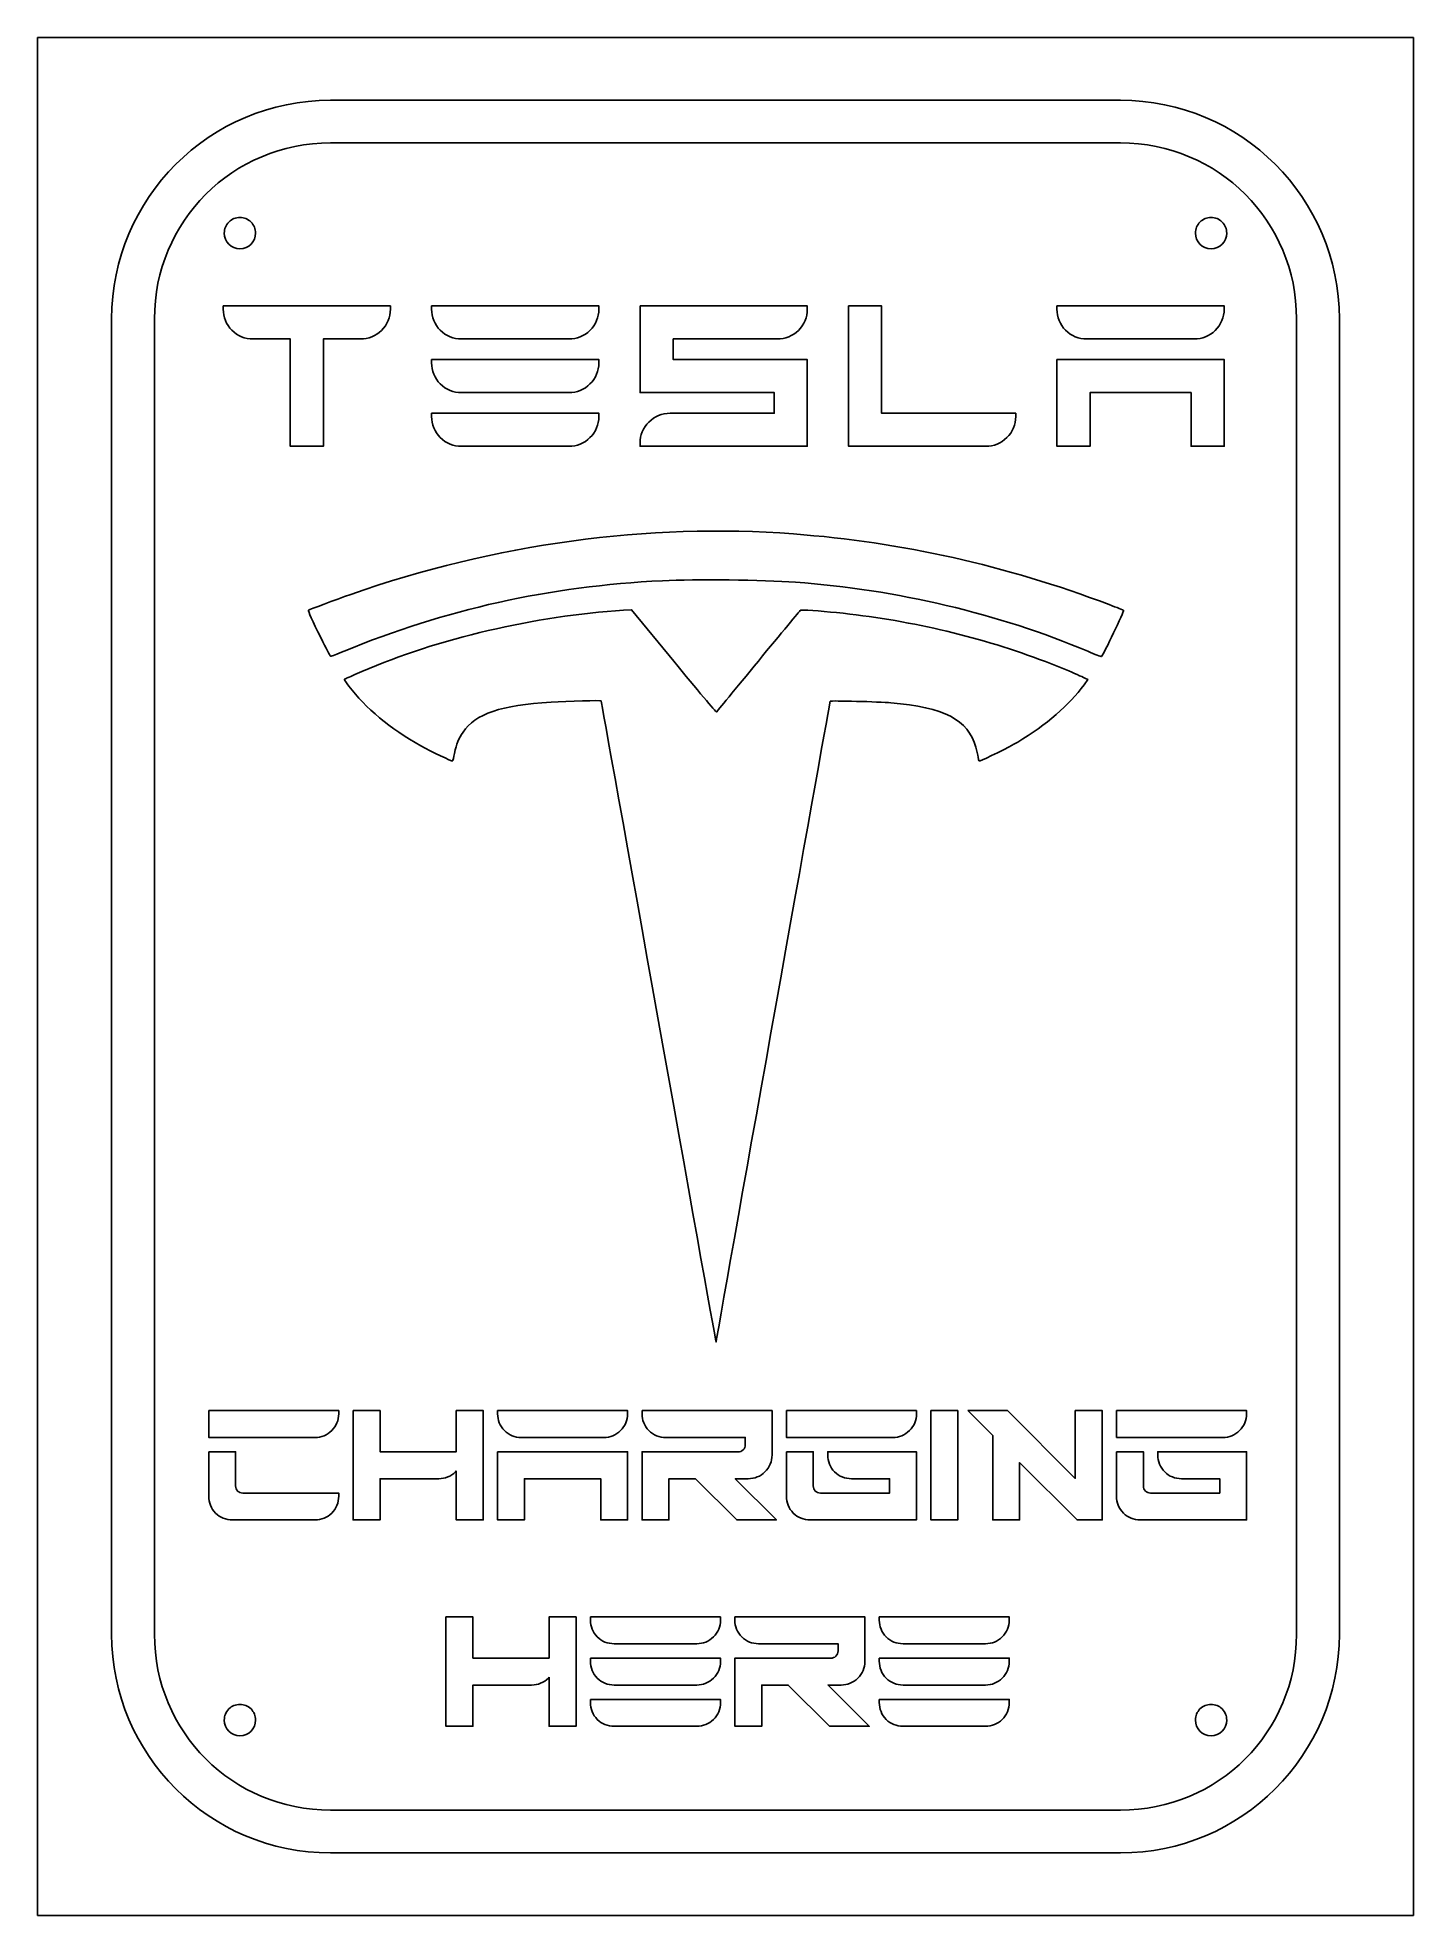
# Model space of a CAD drawing. Extents: x 0 to 220, y 0 to 300.
import ezdxf

# ---------------------------------------------------------------- set-up
doc = ezdxf.new("R2010")
doc.units = 0
doc.layers.add('Ebene_1', color=7, linetype='CONTINUOUS')

msp = doc.modelspace()

# ---------------------------------------------------------------- linework, layer by layer
at = {"layer": 'Ebene_1', "color": 7}
for points in [[(0, 300.013813), (219.797283, 300.013813), (219.797283, 0), (0, 0)], [(46.80276, 283.170529)], [(34.831267, 268.773529)], [(189.970508, 268.773529)], [(162.85024, 248.570314), (162.85024, 234.714845), (163.35024, 234.714845), (168.13539, 234.714845), (168.13539, 243.285157), (184.27602, 243.285157), (184.27602, 234.714845), (189.56118, 234.714845), (189.56118, 248.570314)], [(167.7826, 201.95698)], [(142.705483, 80.65911), (142.705483, 63.17864), (143.205483, 63.17864), (147.000403, 63.17864), (147.000403, 80.65911)], [(148.590253, 80.65911), (152.594163, 76.65716), (152.594163, 63.17864), (153.094163, 63.17864), (156.889083, 63.17864), (156.889083, 72.36028), (166.070723, 63.17864), (170.074623, 63.17864), (170.074623, 80.65911), (165.777753, 80.65911), (165.777753, 69.83099), (154.947673, 80.65911)], [(73.486736, 74.06731), (73.486736, 63.17864), (73.986736, 63.17864), (77.783611, 63.17864), (77.783611, 69.77239), (89.967205, 69.77239), (89.967205, 63.17864), (94.26408, 63.17864), (94.26408, 74.06731)], [(34.831267, 31.218529)], [(189.970508, 31.218529)]]:
    msp.add_lwpolyline(points, close=True, dxfattribs=at)
for points in [[(172.994523, 290), (46.80276, 290)], [(46.80276, 283.170529), (172.994523, 283.170529)], [(11.836156, 255.063748), (11.836156, 44.92798)], [(18.671561, 44.92798), (18.671561, 255.063748)], [(29.65883, 257.140626), (29.65883, 256.640626)], [(56.36986, 256.640626), (56.36986, 257.140626), (29.65883, 257.140626)], [(62.95571, 257.140626), (62.95571, 256.640626)], [(89.66674, 256.640532), (89.66674, 257.140532), (62.95571, 257.140626)], [(96.25454, 257.140626), (96.25454, 243.285157), (117.68032, 243.285157), (117.68032, 240.000001), (101.03969, 240.000001)], [(122.96547, 256.640626), (122.96547, 257.140626), (96.25454, 257.140626)], [(129.55141, 257.140626), (129.55141, 234.714845), (130.05141, 234.714845), (151.47719, 234.714845)], [(156.26235, 239.500001), (156.26235, 240.000001), (134.83657, 240.000001), (134.83657, 257.140626), (129.55141, 257.140626)], [(162.85024, 257.140626), (162.85024, 256.640626)], [(189.56133, 256.640532), (189.56133, 257.140532), (162.85024, 257.140626)], [(201.125723, 255.063748), (201.125723, 44.92798)], [(207.961123, 44.92798), (207.961123, 255.063748)], [(31.03969, 253.246095), (31.04169, 253.244095), (31.04369, 253.242095)], [(64.33657, 253.246095), (64.33857, 253.244095), (64.34057, 253.242095)], [(164.22915, 253.246095), (164.23315, 253.244095), (164.23515, 253.242095)], [(34.44408, 251.855376), (40.37182, 251.855376), (40.37182, 234.714845), (40.87182, 234.714845), (45.65697, 234.714845), (45.65697, 251.85547), (51.58471, 251.85547)], [(67.74096, 251.855376), (84.88158, 251.855376)], [(96.25454, 235.214845), (96.25454, 234.714845), (96.75454, 234.714845), (122.96547, 234.714845), (122.96547, 248.570314), (101.53969, 248.570314), (101.53969, 251.85547), (118.18032, 251.85547)], [(167.63554, 251.855376), (184.77617, 251.855376)], [(62.95571, 248.570314), (62.95571, 248.070314)], [(89.66674, 248.070274), (89.66674, 248.570274), (62.95571, 248.570314)], [(64.33657, 244.675783), (64.33857, 244.673783), (64.34057, 244.669883)], [(67.74096, 243.285117), (84.88158, 243.285117)], [(62.95571, 240.000001), (62.95571, 239.500001)], [(89.66674, 239.49996), (89.66674, 239.99996), (62.95571, 240.000001)], [(64.33657, 236.10547), (64.33857, 236.10347), (64.34057, 236.09957)], [(67.74096, 234.714804), (84.88158, 234.714804)], [(93.629363, 208.51461), (94.885163, 208.59191), (101.62584, 200.37419)], [(167.31306, 197.6781), (167.78196, 197.43875), (167.17711, 196.60677)], [(108.48067, 92.14281), (108.38587, 91.60435), (108.30655, 92.02321)], [(27.342205, 80.65911), (27.342205, 76.36419), (27.842205, 76.36419), (44.322674, 76.36419)], [(48.119549, 80.15911), (48.119549, 80.65911), (27.342205, 80.65911)], [(50.414471, 80.65911), (50.414471, 63.17864), (50.914471, 63.17864), (54.711345, 63.17864), (54.711345, 69.77239), (64.100017, 69.77239)], [(66.894939, 71.05364), (66.894939, 63.17864), (67.394939, 63.17864), (71.191814, 63.17864), (71.191814, 80.65911), (66.894939, 80.65911), (66.894939, 74.06731), (54.711345, 74.06731), (54.711345, 80.65911), (50.414471, 80.65911)], [(73.486736, 80.65911), (73.486736, 80.15911)], [(94.264174, 80.15902), (94.264174, 80.65902), (73.486736, 80.65911)], [(96.560955, 80.65911), (96.560955, 80.15911)], [(117.336343, 73.56722), (117.336343, 80.65902), (96.560955, 80.65911)], [(119.633223, 80.65911), (119.633223, 76.36419), (120.133223, 76.36419), (136.613693, 76.36419)], [(140.408613, 80.15911), (140.408613, 80.65911), (119.633223, 80.65911)], [(172.369553, 80.65911), (172.369553, 76.36419), (172.869553, 76.36419), (189.350013, 76.36419)], [(193.146893, 80.15911), (193.146893, 80.65911), (172.369553, 80.65911)], [(74.582439, 77.46771), (74.584439, 77.46571), (74.586439, 77.46371)], [(77.283705, 76.3641), (90.467299, 76.3641)], [(97.654705, 77.46771), (97.656705, 77.46571), (97.658705, 77.46371)], [(100.355963, 76.3641), (113.041513, 76.3641), (113.041513, 75.21566)], [(27.342205, 74.06731), (27.342205, 66.97552)], [(31.63908, 68.62381), (31.63908, 74.06717), (27.342205, 74.06731)], [(111.893073, 74.06722), (96.560955, 74.06722), (96.560955, 63.17855), (97.060955, 63.17855), (100.855873, 63.17855), (100.855873, 69.7723), (105.094163, 69.7723), (111.685953, 63.17855), (118.043373, 63.17855), (111.451583, 69.7723), (113.541423, 69.7723)], [(119.633223, 74.06731), (119.633223, 66.97552)], [(123.928143, 68.62367), (123.928143, 74.06703), (119.633223, 74.06731)], [(123.428283, 63.1785), (140.408753, 63.1785), (140.408753, 74.06717), (126.225153, 74.06717), (126.225153, 73.56717)], [(172.369553, 74.06731), (172.369553, 66.97552)], [(176.666613, 68.62367), (176.666613, 74.06703), (172.369553, 74.06731)], [(176.166513, 63.1785), (193.146983, 63.1785), (193.146983, 74.06717), (178.961433, 74.06717), (178.961433, 73.56717)], [(130.020223, 69.77211), (136.113973, 69.77211), (136.113973, 67.47524), (125.076583, 67.47524)], [(127.318903, 70.87577), (127.320903, 70.87377), (127.324903, 70.86977)], [(182.758413, 69.77211), (188.850203, 69.77211), (188.850203, 67.47524), (177.815053, 67.47524)], [(180.057143, 70.87577), (180.059143, 70.87377), (180.061143, 70.86977)], [(48.119643, 66.97538), (48.119643, 67.47538), (32.787517, 67.47538)], [(28.437908, 64.28411), (28.439908, 64.28211), (28.441908, 64.27811)], [(31.139174, 63.1785), (44.322768, 63.1785)], [(120.726973, 64.28411), (120.728973, 64.28211), (120.732973, 64.27811)], [(173.465253, 64.28411), (173.467253, 64.28211), (173.469253, 64.27811)], [(65.246502, 47.70013), (65.246502, 30.21966), (65.746502, 30.21966), (69.543377, 30.21966), (69.543377, 36.81145), (78.932049, 36.81145)], [(81.726971, 38.09271), (81.726971, 30.21966), (82.226971, 30.21966), (86.023845, 30.21966), (86.023845, 47.70013), (81.726971, 47.70013), (81.726971, 41.10638), (69.543377, 41.10638), (69.543377, 47.70013), (65.246502, 47.70013)], [(88.320721, 47.70013), (88.320721, 47.20013)], [(109.096203, 47.20004), (109.096203, 47.70004), (88.320721, 47.70013)], [(111.392983, 47.70013), (111.392983, 47.20013)], [(132.168373, 40.60629), (132.168373, 47.70004), (111.392983, 47.70013)], [(134.465253, 47.70013), (134.465253, 47.20013)], [(155.240783, 47.20004), (155.240783, 47.70004), (134.465253, 47.70013)], [(89.414471, 44.50677), (89.416471, 44.50477), (89.418471, 44.50277)], [(92.115736, 43.40316), (105.301283, 43.40316)], [(112.486733, 44.50677), (112.488733, 44.50477), (112.492733, 44.50277)], [(115.188043, 43.40316), (127.873593, 43.40316), (127.873593, 42.25472)], [(135.559003, 44.50677), (135.561003, 44.50477), (135.565003, 44.50277)], [(138.260313, 43.40316), (151.445863, 43.40316)], [(88.320721, 41.10638), (88.320721, 40.60638)], [(109.096203, 40.60629), (109.096203, 41.10629), (88.320721, 41.10638)], [(126.725153, 41.10629), (111.392983, 41.10629), (111.392983, 30.21957), (111.892983, 30.21957), (115.687903, 30.21957), (115.687903, 36.81136), (119.926193, 36.81136), (126.517983, 30.21957), (132.875403, 30.21957), (126.283613, 36.81136), (128.373453, 36.81136)], [(134.465253, 41.10638), (134.465253, 40.60638)], [(155.240783, 40.60629), (155.240783, 41.10629), (134.465253, 41.10638)], [(89.414471, 37.91497), (89.416471, 37.91297), (89.418471, 37.91097)], [(92.115736, 36.81136), (105.301283, 36.81136)], [(135.559003, 37.91497), (135.561003, 37.91297), (135.565003, 37.91097)], [(138.260313, 36.81136), (151.445863, 36.81136)], [(88.320721, 34.51458), (88.320721, 34.01458)], [(109.096203, 34.01444), (109.096203, 34.51444), (88.320721, 34.51458)], [(134.465253, 34.51458), (134.465253, 34.01458)], [(155.240783, 34.01444), (155.240783, 34.51444), (134.465253, 34.51458)], [(89.414471, 31.32317), (89.416471, 31.32117), (89.418471, 31.31717)], [(92.115736, 30.21952), (105.301283, 30.21952)], [(135.559003, 31.32317), (135.561003, 31.32117), (135.565003, 31.31717)], [(138.260313, 30.21952), (151.445863, 30.21952)], [(172.994523, 16.8212), (46.80276, 16.8212)], [(46.80276, 9.99173), (172.994523, 9.99173)]]:
    msp.add_lwpolyline(points, dxfattribs=at)
for points in [[(46.80276, 290), (27.490857, 290), (11.836156, 274.358884), (11.836156, 255.063748)], [(207.961123, 255.063748), (207.961123, 274.358884), (192.306423, 290), (172.994523, 290)], [(18.671561, 255.063748), (18.671561, 270.693479), (31.159429, 283.170529), (46.80276, 283.170529)], [(172.994523, 283.170529), (188.637843, 283.170529), (201.125723, 270.693479), (201.125723, 255.063748)], [(29.826775, 268.773529), (29.826772, 269.437488), (30.0904, 270.074253), (30.559662, 270.543744)], [(30.559662, 270.543744), (31.028925, 271.013235), (31.665382, 271.276992), (32.329021, 271.276992)], [(32.329021, 271.276992), (32.99266, 271.276992), (33.629117, 271.013235), (34.09838, 270.543744)], [(34.09838, 270.543744), (34.567642, 270.074253), (34.83127, 269.437488), (34.831267, 268.773529)], [(184.966028, 268.773529), (184.966025, 269.437487), (185.229652, 270.074252), (185.698913, 270.543742)], [(185.698913, 270.543742), (186.168174, 271.013233), (186.80463, 271.27699), (187.468268, 271.276992)], [(187.468268, 271.276992), (188.131906, 271.27699), (188.768362, 271.013233), (189.237623, 270.543742)], [(189.237623, 270.543742), (189.706884, 270.074252), (189.970511, 269.437487), (189.970508, 268.773529)], [(32.329021, 266.270087), (30.947073, 266.270087), (29.826781, 267.390914), (29.826775, 268.773529)], [(34.831267, 268.773529), (34.831261, 267.390914), (33.710969, 266.270087), (32.329021, 266.270087)], [(187.468268, 266.270087), (186.086322, 266.27009), (184.966034, 267.390917), (184.966028, 268.773529)], [(189.970508, 268.773529), (189.970502, 267.390917), (188.850214, 266.27009), (187.468268, 266.270087)], [(29.65883, 256.640626), (29.65883, 255.341377), (30.13284, 254.177454), (31.03969, 253.246095)], [(54.94604, 253.236329), (55.88126, 254.14694), (56.36986, 255.318126), (56.36986, 256.640626)], [(62.95571, 256.640626), (62.95571, 255.341377), (63.42972, 254.177454), (64.33657, 253.246095)], [(88.24486, 253.236235), (89.18009, 254.146846), (89.66674, 255.318032), (89.66674, 256.640532)], [(121.54165, 253.236329), (122.47687, 254.146941), (122.96547, 255.318127), (122.96547, 256.640626)], [(162.85024, 256.640626), (162.85024, 255.341377), (163.3223, 254.177454), (164.22915, 253.246095)], [(188.1375, 253.236235), (189.07272, 254.146847), (189.56133, 255.318033), (189.56133, 256.640532)], [(31.04369, 253.242095), (31.95549, 252.330299), (33.12467, 251.855376), (34.44408, 251.855376)], [(51.58471, 251.85547), (52.86388, 251.85547), (54.01625, 252.331009), (54.94604, 253.236329)], [(64.34057, 253.242095), (65.25236, 252.330299), (66.42154, 251.855376), (67.74096, 251.855376)], [(84.88158, 251.855376), (86.16075, 251.855376), (87.31508, 252.330915), (88.24486, 253.236235)], [(118.18032, 251.85547), (119.45949, 251.85547), (120.61186, 252.331009), (121.54165, 253.236329)], [(164.23515, 253.242095), (165.14695, 252.3303), (166.31613, 251.855376), (167.63554, 251.855376)], [(184.77617, 251.855376), (186.05534, 251.855376), (187.20771, 252.330915), (188.1375, 253.236235)], [(62.95571, 248.070314), (62.95571, 246.771064), (63.42972, 245.607142), (64.33657, 244.675783)], [(88.24486, 244.665977), (89.18009, 245.576588), (89.66674, 246.747774), (89.66674, 248.070274)], [(64.34057, 244.669883), (65.25236, 243.758088), (66.42154, 243.285117), (67.74096, 243.285117)], [(84.88158, 243.285117), (86.16075, 243.285117), (87.31508, 243.760656), (88.24486, 244.665977)], [(62.95571, 239.500001), (62.95571, 238.200752), (63.42972, 237.036829), (64.33657, 236.10547)], [(88.24486, 236.095663), (89.18009, 237.006274), (89.66674, 238.17746), (89.66674, 239.49996)], [(97.6393, 238.582033), (96.7291, 237.671829), (96.25454, 236.514094), (96.25454, 235.214845)], [(101.03969, 240.000001), (99.7373, 240.000001), (98.5696, 239.512333), (97.6393, 238.582033)], [(154.84047, 236.095704), (155.77569, 237.006316), (156.26235, 238.177502), (156.26235, 239.500001)], [(64.34057, 236.09957), (65.25236, 235.187774), (66.42154, 234.714804), (67.74096, 234.714804)], [(84.88158, 234.714804), (86.16075, 234.714804), (87.31508, 235.190343), (88.24486, 236.095663)], [(151.47719, 234.714845), (152.75636, 234.714845), (153.91069, 235.190384), (154.84047, 236.095704)], [(50.034463, 211.05901), (73.012733, 219.13859), (97.552973, 222.48675), (120.77899, 220.71115)], [(120.77899, 220.71115), (138.15072, 219.38311), (154.52275, 215.71695), (171.18836, 209.42305)], [(99.836303, 213.23774), (81.701583, 212.34318), (65.017283, 208.64562), (48.982723, 201.96767)], [(121.07799, 212.99475), (115.87613, 213.37226), (105.06928, 213.49588), (99.836303, 213.23774)], [(43.297793, 208.51277), (43.401713, 208.6167), (47.583333, 210.19718), (50.034463, 211.05901)], [(167.7826, 201.95698), (153.49809, 207.98432), (137.26916, 211.81972), (121.07799, 212.99475)], [(45.284383, 204.04256), (43.860103, 206.9177), (43.196353, 208.41127), (43.297793, 208.51277)], [(51.828493, 198.73098), (63.887453, 203.97966), (79.562263, 207.64842), (93.629363, 208.51461)], [(115.14421, 200.39898), (118.77171, 204.82164), (121.79507, 208.47449), (121.86278, 208.51637)], [(121.86278, 208.51637), (122.00405, 208.60367), (125.0209, 208.40914), (127.65611, 208.14255)], [(127.65611, 208.14255), (138.76921, 207.01865), (149.93059, 204.44582), (160.06828, 200.67119)], [(173.49174, 208.52366), (173.62803, 208.38737), (170.29565, 201.42759), (169.95799, 201.14318)], [(171.18836, 209.42305), (172.42916, 208.95446), (173.46568, 208.54975), (173.49174, 208.52366)], [(46.821293, 201.18983), (46.736993, 201.22233), (46.045593, 202.50583), (45.284383, 204.04256)], [(48.982723, 201.96767), (47.877993, 201.5076), (46.905383, 201.15757), (46.821293, 201.18983)], [(169.95799, 201.14318), (169.91269, 201.10498), (168.93378, 201.47125), (167.7826, 201.95698)], [(49.466343, 197.71238), (49.713033, 197.81465), (50.775983, 198.27289), (51.828493, 198.73098)], [(101.62584, 200.37419), (105.3332, 195.85449), (108.40749, 192.20182), (108.45762, 192.25713)], [(108.45762, 192.25713), (108.50762, 192.31233), (111.51673, 195.97632), (115.14421, 200.39898)], [(160.06828, 200.67119), (162.46081, 199.78039), (166.30934, 198.19038), (167.31306, 197.6781)], [(49.017833, 197.43254), (49.017833, 197.48454), (49.219673, 197.61025), (49.466343, 197.71238)], [(49.726593, 196.3974), (49.336753, 196.91496), (49.017833, 197.38075), (49.017833, 197.43254)], [(61.248143, 186.85318), (56.280143, 189.64365), (52.379843, 192.87454), (49.726593, 196.3974)], [(167.17711, 196.60677), (164.82649, 193.37341), (161.14145, 190.19596), (156.57789, 187.46747)], [(82.028003, 193.84371), (74.050883, 193.36777), (69.948043, 191.97019), (67.965023, 189.0533)], [(90.041293, 194.04641), (90.041293, 194.13861), (84.708513, 194.00371), (82.028003, 193.84371)], [(108.30655, 92.02321), (108.09672, 93.13036), (90.041293, 193.98156), (90.041293, 194.04641)], [(126.62775, 193.99182), (126.57795, 193.93712), (111.63444, 110.06788), (108.48067, 92.14281)], [(136.32727, 193.73773), (134.46597, 193.89575), (126.72502, 194.09857), (126.62775, 193.99182)], [(149.88091, 186.67076), (148.61522, 191.06203), (144.8755, 193.01199), (136.32727, 193.73773)], [(67.965023, 189.0533), (67.233923, 187.97787), (66.928673, 187.21106), (66.609563, 185.64841)], [(66.321333, 184.44145), (66.224333, 184.34445), (62.909113, 185.92022), (61.248143, 186.85318)], [(150.25875, 185.02434), (150.21175, 185.37222), (150.04165, 186.11314), (149.88091, 186.67076)], [(156.57789, 187.46747), (155.32283, 186.71707), (151.16813, 184.63077), (150.60164, 184.46647)], [(66.609563, 185.64841), (66.480033, 185.0135), (66.350243, 184.47036), (66.321333, 184.44145)], [(150.60164, 184.46647), (150.36787, 184.39857), (150.33652, 184.44957), (150.25875, 185.02434)], [(46.988689, 77.45794), (47.728145, 78.17793), (48.119549, 79.11481), (48.119549, 80.15911)], [(73.486736, 80.15911), (73.486736, 79.13291), (73.866204, 78.2033), (74.582439, 77.46771)], [(93.135268, 77.45785), (93.874724, 78.17784), (94.264174, 79.11472), (94.264174, 80.15902)], [(96.560955, 80.15911), (96.560955, 79.13291), (96.938469, 78.2033), (97.654705, 77.46771)], [(139.279703, 77.45794), (140.019163, 78.17793), (140.408613, 79.11481), (140.408613, 80.15911)], [(192.016033, 77.45794), (192.755483, 78.17793), (193.146893, 79.11481), (193.146893, 80.15911)], [(44.322674, 76.36419), (45.333951, 76.36419), (46.254668, 76.74323), (46.988689, 77.45794)], [(74.586439, 77.46371), (75.307619, 76.74252), (76.242485, 76.3641), (77.283705, 76.3641)], [(90.467299, 76.3641), (91.478576, 76.3641), (92.401246, 76.74314), (93.135268, 77.45785)], [(97.658705, 77.46371), (98.379885, 76.74252), (99.314753, 76.3641), (100.355963, 76.3641)], [(113.041513, 75.21566), (113.041513, 74.87111), (112.939603, 74.63075), (112.699713, 74.38949)], [(136.613693, 76.36419), (137.624963, 76.36419), (138.545683, 76.74323), (139.279703, 77.45794)], [(189.350013, 76.36419), (190.361293, 76.36419), (191.282013, 76.74323), (192.016033, 77.45794)], [(112.699713, 74.38949), (112.458673, 74.16373), (112.220743, 74.06722), (111.893073, 74.06722)], [(116.207443, 70.86605), (116.946893, 71.58605), (117.336343, 72.52292), (117.336343, 73.56722)], [(126.225153, 73.56717), (126.225153, 72.54097), (126.602673, 71.61136), (127.318903, 70.87577)], [(178.961433, 73.56717), (178.961433, 72.54097), (179.340903, 71.61136), (180.057143, 70.87577)], [(64.100017, 69.77239), (65.111295, 69.77239), (66.032011, 70.15143), (66.766033, 70.86614)], [(66.766033, 70.86614), (66.822523, 70.92114), (66.842543, 70.99615), (66.894939, 71.05364)], [(113.541423, 69.7723), (114.552703, 69.7723), (115.473413, 70.15134), (116.207443, 70.86605)], [(127.324903, 70.86977), (128.046093, 70.14858), (128.979003, 69.77211), (130.020223, 69.77211)], [(180.061143, 70.86977), (180.782323, 70.14858), (181.717183, 69.77211), (182.758413, 69.77211)], [(27.342205, 66.97552), (27.342205, 65.94931), (27.721673, 65.0197), (28.437908, 64.28411)], [(31.959392, 67.79569), (31.739626, 68.03233), (31.63908, 68.27721), (31.63908, 68.62381)], [(32.787517, 67.47538), (32.44092, 67.47538), (32.196038, 67.57592), (31.959392, 67.79569)], [(46.988783, 64.27421), (47.728239, 64.9942), (48.119643, 65.93107), (48.119643, 66.97538)], [(119.633223, 66.97552), (119.633223, 65.94931), (120.010733, 65.0197), (120.726973, 64.28411)], [(124.248453, 67.7975), (124.029643, 68.0337), (123.928143, 68.27779), (123.928143, 68.62367)], [(125.076583, 67.47524), (124.729013, 67.47524), (124.485713, 67.57641), (124.248453, 67.7975)], [(172.369553, 66.97552), (172.369553, 65.94931), (172.749013, 65.0197), (173.465253, 64.28411)], [(176.986923, 67.79555), (176.767163, 68.03219), (176.666613, 68.27707), (176.666613, 68.62367)], [(177.815053, 67.47524), (177.468463, 67.47524), (177.223573, 67.57578), (176.986923, 67.79555)], [(28.441908, 64.27811), (29.163088, 63.55693), (30.097954, 63.1785), (31.139174, 63.1785)], [(44.322768, 63.1785), (45.334045, 63.1785), (46.254762, 63.55949), (46.988783, 64.27421)], [(120.732973, 64.27811), (121.454153, 63.55693), (122.387063, 63.1785), (123.428283, 63.1785)], [(173.469253, 64.27811), (174.190423, 63.55692), (175.125293, 63.1785), (176.166513, 63.1785)], [(88.320721, 47.20013), (88.320721, 46.17392), (88.698237, 45.24236), (89.414471, 44.50677)], [(107.967293, 44.49691), (108.706743, 45.21691), (109.096203, 46.15573), (109.096203, 47.20004)], [(111.392983, 47.20013), (111.392983, 46.17392), (111.770503, 45.24236), (112.486733, 44.50677)], [(134.465253, 47.20013), (134.465253, 46.17392), (134.842773, 45.24236), (135.559003, 44.50677)], [(154.111873, 44.49691), (154.851333, 45.21691), (155.240783, 46.15573), (155.240783, 47.20004)], [(11.836156, 44.92798), (11.836156, 25.63283), (27.490857, 9.99173), (46.80276, 9.99173)], [(46.80276, 16.8212), (31.159429, 16.8212), (18.671561, 29.29824), (18.671561, 44.92798)], [(89.418471, 44.50277), (90.139652, 43.78159), (91.074518, 43.40316), (92.115736, 43.40316)], [(105.301283, 43.40316), (106.312553, 43.40316), (107.233273, 43.78221), (107.967293, 44.49691)], [(112.492733, 44.50277), (113.213913, 43.78159), (114.146833, 43.40316), (115.188043, 43.40316)], [(127.873593, 42.25472), (127.873593, 41.91156), (127.769593, 41.67275), (127.531803, 41.43246)], [(135.565003, 44.50277), (136.286183, 43.78159), (137.219093, 43.40316), (138.260313, 43.40316)], [(151.445863, 43.40316), (152.457133, 43.40316), (153.377853, 43.78221), (154.111873, 44.49691)], [(172.994523, 9.99173), (192.306423, 9.99173), (207.961123, 25.63283), (207.961123, 44.92798)], [(201.125723, 44.92798), (201.125723, 29.29824), (188.637843, 16.8212), (172.994523, 16.8212)], [(88.320721, 40.60638), (88.320721, 39.58017), (88.698237, 38.65057), (89.414471, 37.91497)], [(107.967293, 37.90512), (108.706743, 38.62512), (109.096203, 39.56198), (109.096203, 40.60629)], [(127.531803, 41.43246), (127.290553, 41.20629), (127.053113, 41.10629), (126.725153, 41.10629)], [(131.039473, 37.90512), (131.778933, 38.62512), (132.168373, 39.56198), (132.168373, 40.60629)], [(134.465253, 40.60638), (134.465253, 39.58017), (134.842773, 38.65057), (135.559003, 37.91497)], [(154.111873, 37.90512), (154.851333, 38.62512), (155.240783, 39.56198), (155.240783, 40.60629)], [(78.932049, 36.81145), (79.943325, 36.81145), (80.864042, 37.1905), (81.598064, 37.90521)], [(81.598064, 37.90521), (81.654554, 37.96021), (81.674574, 38.03522), (81.726971, 38.09271)], [(89.418471, 37.91097), (90.139652, 37.18979), (91.074518, 36.81136), (92.115736, 36.81136)], [(105.301283, 36.81136), (106.312553, 36.81136), (107.233273, 37.19041), (107.967293, 37.90512)], [(128.373453, 36.81136), (129.384733, 36.81136), (130.305453, 37.19041), (131.039473, 37.90512)], [(135.565003, 37.91097), (136.286183, 37.18979), (137.219093, 36.81137), (138.260313, 36.81136)], [(151.445863, 36.81136), (152.457133, 36.81136), (153.377853, 37.19041), (154.111873, 37.90512)], [(30.559662, 32.988744), (31.028925, 33.458235), (31.665382, 33.721992), (32.329021, 33.721992)], [(32.329021, 33.721992), (32.99266, 33.721992), (33.629117, 33.458235), (34.09838, 32.988744)], [(88.320721, 34.01458), (88.320721, 32.98837), (88.698237, 32.05877), (89.414471, 31.32317)], [(107.967293, 31.31327), (108.706743, 32.03327), (109.096203, 32.97014), (109.096203, 34.01444)], [(134.465253, 34.01458), (134.465253, 32.98837), (134.842773, 32.05877), (135.559003, 31.32317)], [(154.111873, 31.31327), (154.851333, 32.03327), (155.240783, 32.97014), (155.240783, 34.01444)], [(185.698913, 32.988742), (186.168174, 33.458233), (186.80463, 33.72199), (187.468268, 33.721992)], [(187.468268, 33.721992), (188.131906, 33.72199), (188.768362, 33.458233), (189.237623, 32.988742)], [(29.826775, 31.218529), (29.826772, 31.882488), (30.0904, 32.519253), (30.559662, 32.988744)], [(32.329021, 28.715087), (30.947073, 28.715087), (29.826781, 29.835914), (29.826775, 31.218529)], [(34.831267, 31.218529), (34.831261, 29.835914), (33.710969, 28.715087), (32.329021, 28.715087)], [(34.09838, 32.988744), (34.567642, 32.519253), (34.83127, 31.882488), (34.831267, 31.218529)], [(89.418471, 31.31717), (90.139652, 30.59599), (91.074518, 30.21952), (92.115736, 30.21952)], [(105.301283, 30.21952), (106.312553, 30.21952), (107.233273, 30.59856), (107.967293, 31.31327)], [(135.565003, 31.31717), (136.286183, 30.59599), (137.219093, 30.21952), (138.260313, 30.21952)], [(151.445863, 30.21952), (152.457133, 30.21952), (153.377853, 30.59856), (154.111873, 31.31327)], [(184.966028, 31.218529), (184.966025, 31.882487), (185.229652, 32.519252), (185.698913, 32.988742)], [(187.468268, 28.715087), (186.086322, 28.71509), (184.966034, 29.835917), (184.966028, 31.218529)], [(189.970508, 31.218529), (189.970502, 29.835917), (188.850214, 28.71509), (187.468268, 28.715087)], [(189.237623, 32.988742), (189.706884, 32.519252), (189.970511, 31.882487), (189.970508, 31.218529)]]:
    msp.add_open_spline(points, degree=3, dxfattribs=at)

doc.saveas('drawing.dxf')
